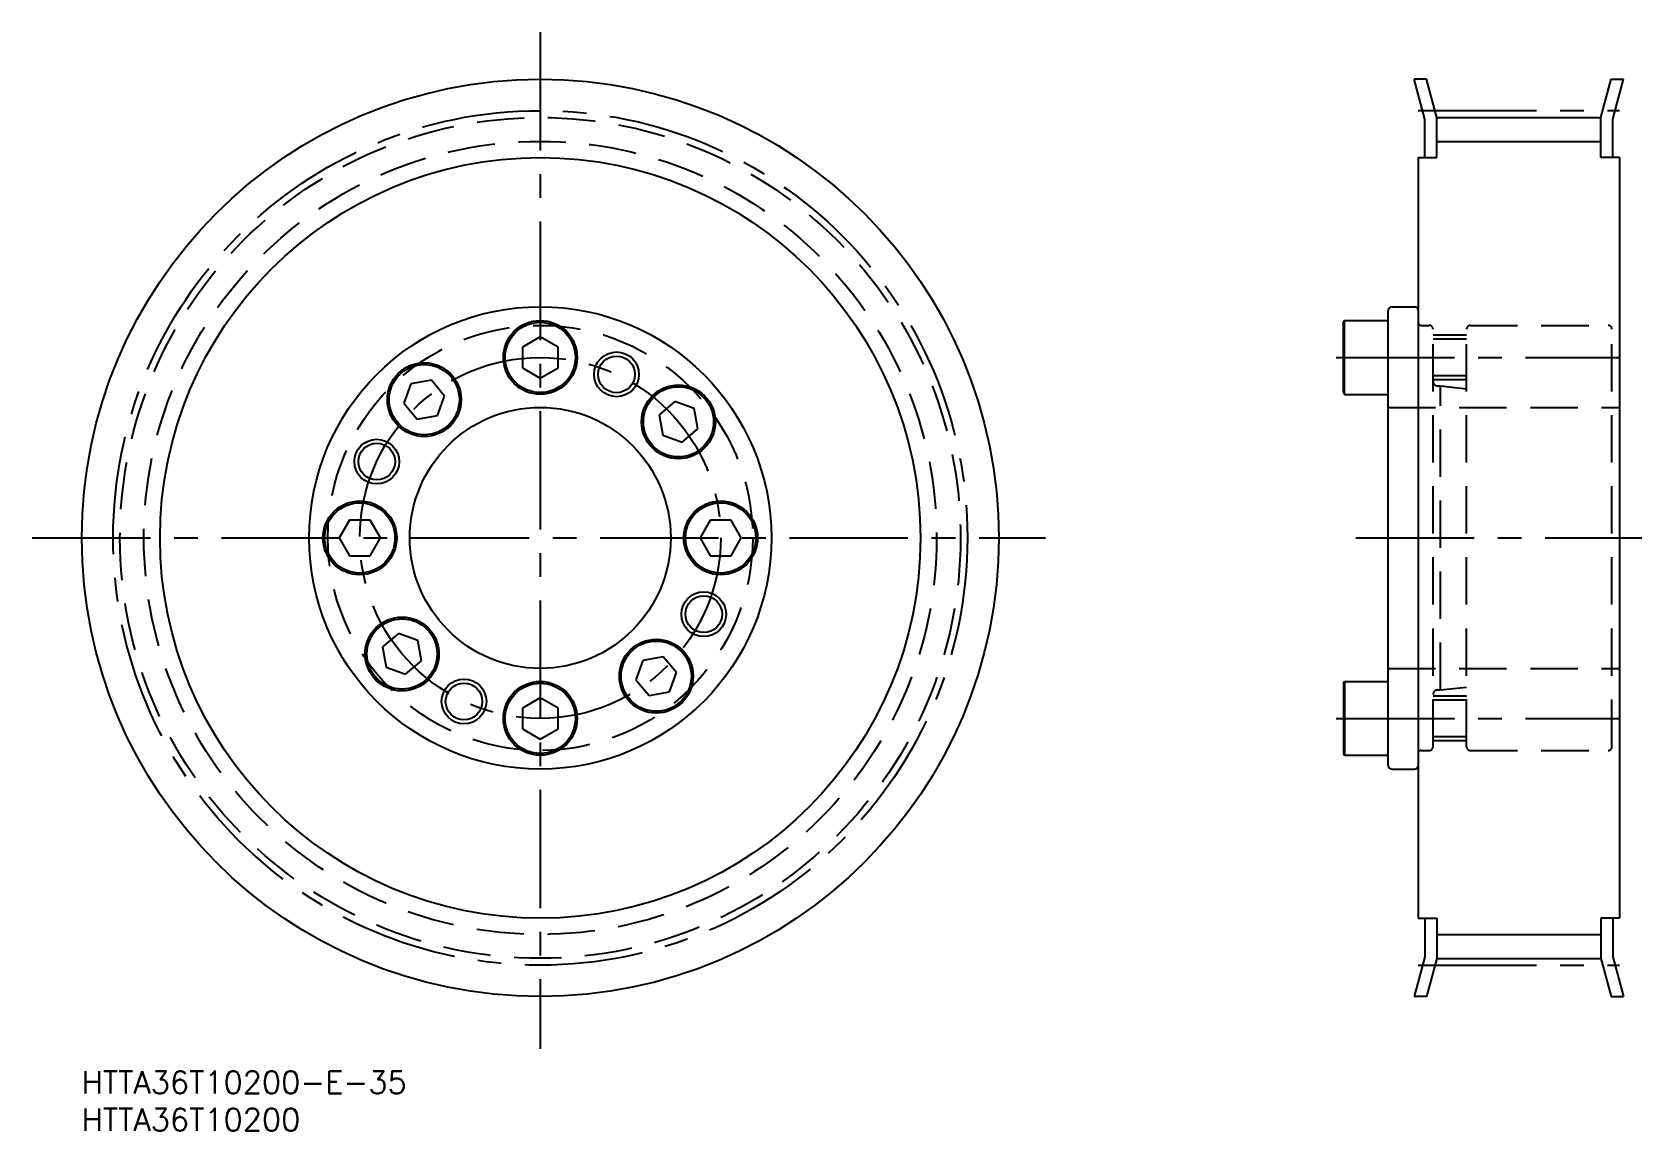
# Model space of a CAD drawing. Extents: x -7 to 209, y -8 to 139.
import ezdxf

# ---------------------------------------------------------------- set-up
doc = ezdxf.new("R2010")
doc.units = 0
doc.header["$LTSCALE"] = 0.5
doc.linetypes.add('CENTER', pattern=[50.8, 31.75, -6.35, 6.35, -6.35])
doc.linetypes.add('DASHED', pattern=[19.05, 12.7, -6.35])
for name, color, linetype in [('MSM_CENTER', 1, 'CENTER'), ('MSM_CONTINUOUS', 7, 'CONTINUOUS'), ('MSM_DASHED', 4, 'DASHED'), ('MSM_NARROW', 5, 'CONTINUOUS'), ('MSM_PART_NUMBER', 7, 'CONTINUOUS')]:
    doc.layers.add(name, color=color, linetype=linetype)
doc.styles.get("Standard").update_dxf_attribs({"font": 'txt.shx', "height": 3, "bigfont": 'bigfont.shx'})

# ---------------------------------------------------------------- blocks, each defined once
blk = doc.blocks.new('*U2')
at = {"layer": 'MSM_PART_NUMBER'}
blk.add_text('HTTA36T10200-E-35', height=3, dxfattribs=at).set_placement((0, -3))
blk = doc.blocks.new('*U3')
at = {"layer": 'MSM_PART_NUMBER'}
blk.add_text('HTTA36T10200', height=3, dxfattribs=at).set_placement((0, -8))

msp = doc.modelspace()

# ---------------------------------------------------------------- linework, layer by layer
at = {"layer": 'MSM_CENTER'}
for p, q in [((61.5, 139.31), (61.5, 2.98)), ((179.25, 128.79), (206.25, 128.79)), ((168.25, 95.7), (206.25, 95.7)), ((-6.65, 71.5), (129.29, 71.5)), ((170.88, 71.5), (209.25, 71.5)), ((168.25, 47.3), (206.25, 47.3)), ((179.25, 14.2), (206.25, 14.2))]:
    msp.add_line(p, q, dxfattribs=at)
for radius in [57.29, 24.2]:
    msp.add_circle((61.5, 71.5), radius, dxfattribs=at)
at = {"layer": 'MSM_CONTINUOUS'}
for p, q in [((180.15, 127.66), (178.72, 133)), ((180.38, 133), (178.72, 133)), ((181.75, 127.87), (180.38, 133)), ((203.75, 127.87), (205.13, 133)), ((205.13, 133), (206.78, 133)), ((205.35, 127.66), (206.78, 133)), ((180.15, 122.5), (180.15, 127.66)), ((181.75, 122.5), (181.75, 127.87)), ((181.75, 127.87), (203.75, 127.87)), ((203.75, 122.5), (203.75, 127.87)), ((205.35, 122.5), (205.35, 127.66)), ((179.25, 122.5), (179.25, 20.5)), ((179.25, 122.5), (181.75, 122.5)), ((206.25, 122.5), (203.75, 122.5)), ((206.25, 122.5), (206.25, 20.5)), ((175.25, 41), (175.25, 102)), ((175.75, 102.5), (178.75, 102.5)), ((169.25, 100.41), (169.39, 100.65)), ((169.25, 90.99), (169.25, 100.41)), ((169.39, 100.65), (175.25, 100.65)), ((169.39, 90.75), (169.39, 100.65)), ((61.5, 98.47), (59.1, 97.09)), ((63.9, 97.09), (61.5, 98.47)), ((62.7, 97.78), (62.7, 97.78)), ((63.3, 97.43), (63.3, 97.43)), ((59.1, 97.09), (59.1, 94.31)), ((63.9, 94.31), (63.9, 97.09)), ((59.1, 94.31), (61.5, 92.93)), ((61.5, 92.93), (63.9, 94.31)), ((44.16, 92.16), (43.22, 89.56)), ((46.89, 92.64), (44.16, 92.16)), ((48.67, 90.52), (46.89, 92.64)), ((169.25, 90.99), (169.39, 90.75)), ((169.39, 90.75), (175.25, 90.75)), ((43.22, 89.56), (45, 87.43)), ((47.73, 87.92), (48.67, 90.52)), ((79.56, 89.78), (77.43, 88)), ((82.16, 88.84), (79.56, 89.78)), ((82.64, 86.11), (82.16, 88.84)), ((45, 87.43), (47.73, 87.92)), ((77.43, 88), (77.92, 85.27)), ((77.92, 85.27), (80.52, 84.33)), ((80.52, 84.33), (82.64, 86.11)), ((35.91, 73.9), (34.53, 71.5)), ((38.69, 73.9), (35.91, 73.9)), ((40.07, 71.5), (38.69, 73.9)), ((84.31, 73.9), (82.93, 71.5)), ((87.09, 73.9), (84.31, 73.9)), ((88.47, 71.5), (87.09, 73.9)), ((34.53, 71.5), (35.91, 69.1)), ((38.69, 69.1), (40.07, 71.5)), ((82.93, 71.5), (84.31, 69.1)), ((87.09, 69.1), (88.47, 71.5)), ((35.91, 69.1), (38.69, 69.1)), ((84.31, 69.1), (87.09, 69.1)), ((42.48, 58.67), (40.36, 56.89)), ((45.08, 57.73), (42.48, 58.67)), ((40.36, 56.89), (40.84, 54.16)), ((45.57, 55), (45.08, 57.73)), ((40.84, 54.16), (43.44, 53.22)), ((43.44, 53.22), (45.57, 55)), ((75.27, 55.08), (74.33, 52.48)), ((78, 55.57), (75.27, 55.08)), ((79.78, 53.44), (78, 55.57)), ((74.33, 52.48), (76.11, 50.36)), ((78.84, 50.84), (79.78, 53.44)), ((169.25, 52.01), (169.39, 52.25)), ((169.25, 52.01), (169.25, 42.59)), ((169.39, 52.25), (175.25, 52.25)), ((169.39, 52.25), (169.39, 42.35)), ((61.5, 50.07), (59.1, 48.69)), ((63.9, 48.69), (61.5, 50.07)), ((76.11, 50.36), (78.84, 50.84)), ((59.1, 48.69), (59.1, 45.91)), ((63.9, 45.91), (63.9, 48.69)), ((59.1, 45.91), (61.5, 44.53)), ((61.5, 44.53), (63.9, 45.91)), ((169.25, 42.59), (169.39, 42.35)), ((169.39, 42.35), (175.25, 42.35)), ((175.75, 40.5), (178.75, 40.5)), ((179.25, 20.5), (181.75, 20.5)), ((180.15, 20.5), (180.15, 15.34)), ((181.75, 20.5), (181.75, 15.12)), ((203.75, 20.5), (203.75, 15.12)), ((206.25, 20.5), (203.75, 20.5)), ((205.35, 20.5), (205.35, 15.34)), ((180.15, 15.34), (178.72, 10)), ((181.75, 15.12), (180.38, 10)), ((181.75, 15.12), (203.75, 15.12)), ((203.75, 15.12), (205.13, 10)), ((205.35, 15.34), (206.78, 10)), ((180.38, 10), (178.72, 10)), ((205.13, 10), (206.78, 10))]:
    msp.add_line(p, q, dxfattribs=at)
for centre, radius in [((61.5, 71.5), 61.5), ((61.5, 71.5), 51), ((61.5, 71.5), 31), ((61.5, 95.7), 4.95), ((61.5, 95.7), 4.71), ((71.73, 93.43), 2.46), ((45.94, 90.04), 4.95), ((45.94, 90.04), 4.71), ((80.04, 87.06), 4.95), ((80.04, 87.06), 4.71), ((61.5, 71.5), 17.5), ((39.57, 81.73), 2.46), ((37.3, 71.5), 4.95), ((37.3, 71.5), 4.71), ((85.7, 71.5), 4.95), ((85.7, 71.5), 4.71), ((83.43, 61.27), 2.46), ((42.96, 55.94), 4.95), ((42.96, 55.94), 4.71), ((77.06, 52.96), 4.95), ((77.06, 52.96), 4.71), ((51.27, 49.57), 2.46), ((61.5, 47.3), 4.95), ((61.5, 47.3), 4.71)]:
    msp.add_circle(centre, radius, dxfattribs=at)
for centre, start, end in [((175.75, 102), 90, 179.9991), ((178.75, 102), 0.0009, 90), ((175.75, 41), 180.0009, 270), ((178.75, 41), 270, 0)]:
    msp.add_arc(centre, 0.5, start, end, dxfattribs=at)
at = {"layer": 'MSM_DASHED'}
for p, q in [((179.66, 100), (180.75, 100)), ((181.25, 43.5), (181.25, 99.5)), ((185.75, 43.5), (185.75, 99.5)), ((186.25, 100), (204.75, 100)), ((205.25, 43.5), (205.25, 99.5)), ((185.75, 98.7), (181.25, 98.7)), ((185.75, 98.16), (181.25, 98.16)), ((185.75, 93.24), (181.25, 93.24)), ((185.75, 92.7), (181.25, 92.7)), ((181.85, 91.89), (182.25, 91.89)), ((182.25, 51.11), (182.25, 91.89)), ((182.25, 91.89), (185.75, 91.5)), ((175.25, 89), (206.25, 89)), ((175.25, 54), (206.25, 54)), ((185.75, 50.3), (181.25, 50.3)), ((185.75, 49.76), (181.25, 49.76)), ((181.85, 51.11), (182.25, 51.11)), ((182.25, 51.11), (185.75, 51.5)), ((185.75, 44.84), (181.25, 44.84)), ((185.75, 44.3), (181.25, 44.3)), ((179.66, 43), (180.75, 43)), ((186.25, 43), (204.75, 43))]:
    msp.add_line(p, q, dxfattribs=at)
for radius in [56.37, 53.17, 28.5]:
    msp.add_circle((61.5, 71.5), radius, dxfattribs=at)
for centre, radius, start, end in [((179.66, 100.41), 0.41, 180, 270), ((180.75, 99.5), 0.5, 0.0009, 90), ((186.25, 99.5), 0.5, 90, 179.9991), ((204.75, 99.5), 0.5, 0.0009, 90), ((181.85, 92.49), 0.6, 180, 270), ((181.85, 50.51), 0.6, 90, 180), ((180.75, 43.5), 0.5, 269.9965, 0), ((186.25, 43.5), 0.5, 180.0009, 270), ((204.75, 43.5), 0.5, 269.9982, 0), ((179.66, 42.59), 0.41, 90, 180)]:
    msp.add_arc(centre, radius, start, end, dxfattribs=at)
at = {"layer": 'MSM_NARROW'}
for p, q in [((181.75, 124.67), (203.75, 124.67)), ((181.75, 18.32), (203.75, 18.32))]:
    msp.add_line(p, q, dxfattribs=at)
for centre in [(71.73, 93.43), (39.57, 81.73), (83.43, 61.27), (51.27, 49.57)]:
    msp.add_circle(centre, 3, dxfattribs=at)

# ---------------------------------------------------------------- block references
at = {"layer": 'MSM_CONTINUOUS'}
for name in ['*U2', '*U3']:
    msp.add_blockref(name, (0, 0), dxfattribs=at)

doc.saveas('drawing.dxf')
